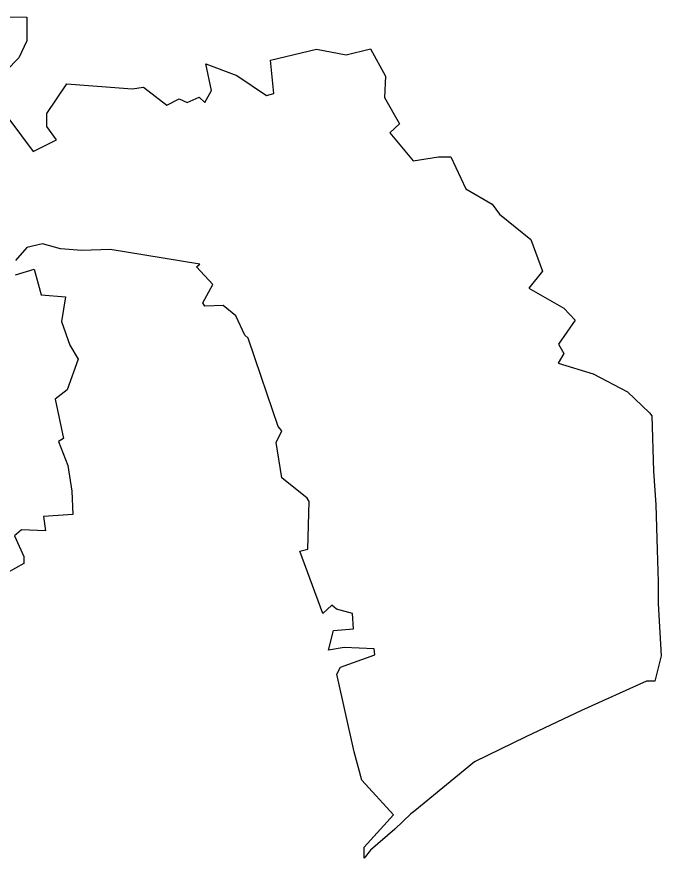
# Model space of a CAD drawing. Header units: metres. Extents: x 334554 to 340967, y 1773195 to 1777706.
# Drawn here: x 338013 to 340967, y 1773367 to 1777227 of the extents above; entities that cross this region are included whole.
import ezdxf

# ---------------------------------------------------------------- set-up
doc = ezdxf.new("R2010")
doc.units = ezdxf.units.M
doc.layers.add('VILLAGE BOUNDRY', color=10, linetype='Continuous')

msp = doc.modelspace()

# ---------------------------------------------------------------- linework, layer by layer
at = {"layer": 'VILLAGE BOUNDRY', "color": 3}
for points in [[(337956.1, 1777227.5), (338057.8, 1777225.5), (338058.7, 1777117.4), (338022.5, 1777038.6), (337964.3, 1776980.3)], [(337921.5, 1776830.8), (338088.2, 1776610.2), (338194.3, 1776663.6), (338150.6, 1776724.9), (338150.3, 1776783.9), (338242.3, 1776919.4), (338542, 1776896.5), (338594.1, 1776905), (338700.4, 1776821.5), (338757.4, 1776851.6), (338793.9, 1776834.7), (338848.5, 1776858.4), (338875.3, 1776835), (338905.7, 1776889.5), (338880, 1777012.5), (339022.1, 1776958.7), (339158.1, 1776866), (339190.4, 1776875), (339176.5, 1777027.9), (339387, 1777079.4), (339522.7, 1777053.2), (339633.8, 1777080.5), (339702.8, 1776955.5), (339699.3, 1776857.9), (339767.6, 1776736.4), (339722.9, 1776694.8), (339829.9, 1776567.4), (339946.4, 1776585), (340002.5, 1776584.6), (340071.6, 1776437.7), (340192.9, 1776367.1), (340225.2, 1776321.5), (340369.1, 1776205.8), (340422.6, 1776060.9), (340359.8, 1775982.4), (340521.6, 1775890.7), (340573.2, 1775834.8), (340495.9, 1775725.8), (340521.5, 1775683.3), (340495.6, 1775637.5), (340655.7, 1775588.6), (340812.5, 1775507.1), (340913.8, 1775410.6), (340923.7, 1775396.9), (340932.2, 1775142.5), (340942.5, 1774988.9), (340948.8, 1774781.6), (340953.3, 1774634.9), (340953.9, 1774536), (340967.2, 1774295.7), (340938.1, 1774178.4), (340900.4, 1774178.4), (340602.5, 1774044.9), (340345.9, 1773924), (340111.1, 1773809.5), (339837, 1773584.5), (339819.6, 1773570.3), (339745.5, 1773499.4), (339633.8, 1773404.2), (339605.6, 1773366.8), (339605, 1773417.7), (339740.5, 1773565.1), (339594.6, 1773725.1), (339558.8, 1773855.1), (339480, 1774210.6), (339496.2, 1774243.6), (339654.9, 1774299.6), (339651, 1774327.2), (339514.2, 1774332.8), (339442.2, 1774321.9), (339464.2, 1774411), (339556, 1774418.6), (339552.4, 1774489.1), (339478, 1774509.3), (339457.5, 1774527.2), (339416.2, 1774489.5), (339310.2, 1774775.2), (339346.8, 1774784), (339352.7, 1775003.6), (339343.6, 1775019), (339227.5, 1775111.4), (339201.3, 1775273.7), (339228.2, 1775328.4), (339210.8, 1775347.2), (339133, 1775577.8), (339074.1, 1775752.7), (339058.2, 1775766.6), (339017.2, 1775855.8), (338959.1, 1775902.9), (338874.3, 1775900.1), (338865.6, 1775914.6), (338911.7, 1775999.5), (338837, 1776079.6), (338852.4, 1776093.2), (338599.6, 1776134.1), (338441, 1776159.7), (338310.1, 1776154.5), (338213.5, 1776163.1), (338130.3, 1776185.3), (338058.4, 1776168.9), (338007, 1776109.7)], [(338005.9, 1776044.3), (338091.9, 1776069.1), (338124, 1775951.2), (338235.6, 1775942.9), (338217.2, 1775830.1), (338255.6, 1775720.1), (338294.6, 1775657.1), (338242.9, 1775516.1), (338187.7, 1775472.8), (338226.8, 1775292.7), (338203.9, 1775278.3), (338247, 1775169.3), (338264.8, 1775050.8), (338268.7, 1774943.7), (338134.3, 1774933.9), (338143.4, 1774868.5), (338033.5, 1774872.7), (338002.4, 1774845.3), (338044.6, 1774751.2), (338044.5, 1774718.9), (337968.5, 1774676)]]:
    msp.add_lwpolyline(points, dxfattribs=at)

doc.saveas('drawing.dxf')
